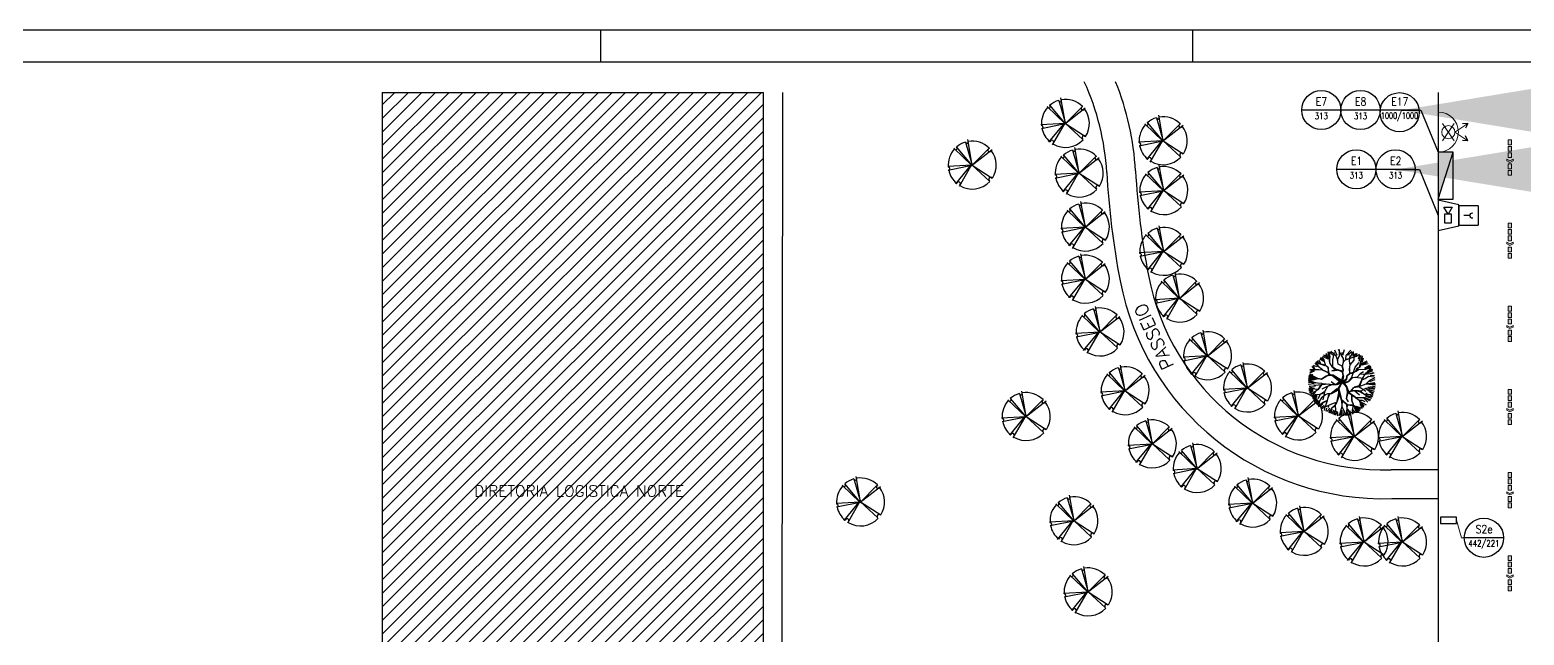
# Model space of a CAD drawing. Header units: metres. Extents: x 341 to 459, y 1341 to 1425.
# Drawn here: x 386.08 to 432.76, y 1406.21 to 1425.14 of the extents above; entities that cross this region are included whole.
import ezdxf
from ezdxf.enums import TextEntityAlignment as Align

# ---------------------------------------------------------------- set-up
doc = ezdxf.new("R2010")
doc.units = ezdxf.units.M
doc.linetypes.add('CONTINUO', pattern=[0])
for name, color, linetype in [('10', 10, 'Continuous'), ('AVR', 3, 'CONTINUO'), ('BASE DE CONCRETO', 251, 'Continuous'), ('E-Pisos', 7, 'Continuous'), ('FORMATO', 7, 'Continuous'), ('FRL2', 2, 'Continuous'), ('FRL6', 6, 'Continuous'), ('FRL7', 7, 'Continuous'), ('FRR120', 5, 'Continuous'), ('FRR175', 1, 'Continuous'), ('FRR80', 3, 'Continuous'), ('INCÊNDIO', 10, 'Continuous'), ('Itens de detalhe', 7, 'Continuous'), ('Linhas médias', 3, 'Continuous'), ('Notas de texto-1', 7, 'Continuous'), ('TEXTO', 3, 'CONTINUO'), ('Vegetação', 72, 'Continuous')]:
    doc.layers.add(name, color=color, linetype=linetype)
for name, color, linetype, lineweight in [('ARQ-INCENDIO (VERMELHO)', 10, 'Continuous', 20), ('INC_EQUIP', 10, 'Continuous', 20), ('INC_PLACAS', 10, 'Continuous', 20)]:
    doc.layers.add(name, color=color, linetype=linetype, lineweight=lineweight)
doc.styles.add('R100', font='simplex.shx', dxfattribs={"height": 2.5})
doc.styles.add('R120', font='simplex.shx', dxfattribs={"height": 3})
doc.styles.add('R140', font='simplex.shx', dxfattribs={"height": 3.5})
doc.styles.add('R80', font='simplex.shx', dxfattribs={"height": 2})
doc.styles.add('ROMANS', font='ROMANS.SHX')
doc.styles.add('SIMPLEX', font='simplex_.ttf')
doc.dimstyles.new('TICK-100', dxfattribs={"dimscale": 10, "dimtxt": 2.5, "dimasz": 1.5, "dimexe": 1, "dimexo": 1, "dimgap": 0.9, "dimtad": 1, "dimdec": 1, "dimtxsty": 'SIMPLEX', "dimblk": 'ARCHTICK', "dimcen": 2.5, "dimdle": 1, "dimclrt": 3, "dimadec": 0, "dimazin": 0, "dimtfac": 1, "dimtdec": 1, "dimtmove": 0, "dimatfit": 3, "dimfxl": 8, "dimfxlon": 1, "dimtfill": 1, "dimtfillclr": 256, "dimarcsym": 0})

# ---------------------------------------------------------------- blocks, each defined once
blk = doc.blocks.new('ARV 2 - ARV 2-523376-PLANTA BAIXA TERREO')
at = {"layer": 'Vegetação', "color": 252, "true_color": 0x939598}
for p, q in [((0.001, -0.009), (-0.562, 0.532)), ((-0.49, 0.572), (0.001, -0.009)), ((-0.2, 0.725), (0.009, 0.004)), ((0.009, 0.004), (-0.131, 0.803)), ((-0.019, -0.028), (0.538, 0.535)), ((0.63, 0.481), (-0.019, -0.028)), ((-0.505, -0.58), (-0.002, 0.036)), ((-0.002, 0.036), (-0.403, -0.662)), ((0.009, 0.004), (0.638, -0.401)), ((0.549, -0.497), (0.009, 0.004)), ((0, 0), (-0.757, -0.044)), ((-0.739, -0.15), (0, 0))]:
    blk.add_line(p, q, dxfattribs=at)
for centre, radius, start, end in [((0.009, 0.004), 0.75, 137.2461, 184.9778), ((-0.502, 0.524), 0.0401, 205.2856, 52.277), ((0.009, 0.004), 0.75, 106.1615, 131.2643), ((-0.156, 0.726), 0.0444, 179.6577, 23.6973), ((0.009, 0.004), 0.75, 45.0566, 99.5346), ((0.551, 0.474), 0.0512, 93.2129, 348.632), ((0.009, 0.004), 0.75, 327.2057, 37.8246), ((-0.733, -0.106), 0.0454, 289.6881, 92.0044), ((0.009, 0.004), 0.75, 191.8794, 229.9244), ((0.592, -0.448), 0.0655, 44.7183, 228.8834), ((-0.416, -0.581), 0.0597, 314.6602, 168.4518), ((0.009, 0.004), 0.75, 238.6749, 317.1365)]:
    blk.add_arc(centre, radius, start, end, dxfattribs=at)
blk = doc.blocks.new('A$C08C43EE7')
at = {"layer": 'AVR', "color": 252, "true_color": 0x939598}
for p, q in [((0.667, 2.697), (0.789, 2.622)), ((0.869, 2.561), (0.709, 2.761)), ((0.734, 2.761), (0.863, 2.594)), ((0.863, 2.594), (0.76, 2.787)), ((0.902, 2.574), (0.779, 2.8)), ((0.841, 2.819), (0.932, 2.606)), ((0.902, 2.826), (1.015, 2.674)), ((0.963, 2.871), (1.023, 2.803)), ((1.03, 2.697), (0.992, 2.774)), ((0.998, 2.445), (1.043, 2.761)), ((1.043, 2.761), (1.024, 2.903)), ((1.084, 2.902), (1.228, 2.674)), ((1.276, 2.632), (1.133, 2.928)), ((1.22, 2.939), (1.266, 2.773)), ((1.276, 2.832), (1.256, 2.96)), ((1.276, 2.96), (1.288, 2.839)), ((1.282, 2.651), (1.276, 2.832)), ((1.282, 2.599), (1.301, 2.967)), ((1.398, 2.749), (1.327, 2.96)), ((1.404, 2.754), (1.43, 2.98)), ((1.494, 2.561), (1.404, 2.754)), ((1.485, 2.742), (1.568, 2.978)), ((1.485, 2.97), (1.485, 2.742)), ((1.501, 2.561), (1.624, 2.98)), ((1.667, 2.947), (1.697, 2.781)), ((1.785, 2.742), (1.7, 2.973)), ((1.798, 2.484), (1.785, 2.742)), ((1.788, 2.841), (1.849, 2.947)), ((1.788, 2.939), (1.788, 2.841)), ((1.791, 2.749), (1.888, 2.922)), ((1.947, 2.894), (1.842, 2.72)), ((1.947, 2.682), (2.001, 2.871)), ((1.958, 2.639), (2.061, 2.864)), ((2.031, 2.705), (2.099, 2.826)), ((2.031, 2.636), (2.167, 2.788)), ((2.182, 2.629), (2.213, 2.765)), ((2.267, 2.561), (2.294, 2.735)), ((0.304, 2.008), (0.099, 2.031)), ((0.283, 2.027), (0.129, 2.09)), ((0.44, 2.068), (0.145, 2.129)), ((0.433, 2.099), (0.175, 2.189)), ((0.463, 2.148), (0.212, 2.258)), ((0.463, 2.155), (0.238, 2.265)), ((0.508, 2.155), (0.257, 2.29)), ((0.463, 2.027), (0.283, 2.027)), ((0.53, 2.174), (0.341, 2.371)), ((0.458, 2.02), (0.361, 1.949)), ((0.682, 2.334), (0.41, 2.485)), ((0.593, 2.271), (0.463, 2.341)), ((0.869, 2.148), (0.463, 2.148)), ((0.709, 1.884), (0.463, 2.027)), ((0.657, 1.878), (0.464, 2.02)), ((0.501, 2.531), (0.682, 2.334)), ((0.657, 2.439), (0.521, 2.587)), ((0.576, 2.622), (0.682, 2.454)), ((0.863, 2.548), (0.586, 2.639)), ((0.709, 2.271), (0.593, 2.271)), ((0.721, 2.278), (0.657, 2.439)), ((0.915, 1.852), (0.702, 2.039)), ((0.882, 2.155), (0.721, 2.278)), ((1.012, 2.491), (0.869, 2.561)), ((1.127, 1.994), (0.869, 2.148)), ((1.198, 1.917), (0.895, 2.123)), ((1.012, 2.503), (0.902, 2.574)), ((0.998, 2.445), (1.05, 2.278)), ((1.05, 2.329), (0.998, 2.445)), ((1.127, 2.496), (1.012, 2.503)), ((1.224, 2.478), (1.012, 2.491)), ((1.05, 2.278), (1.043, 2.058)), ((1.07, 2.045), (1.05, 2.329)), ((1.256, 2.491), (1.127, 2.496)), ((1.301, 2.193), (1.211, 2.355)), ((1.507, 2.252), (1.224, 2.478)), ((1.236, 1.936), (1.294, 2.187)), ((1.256, 2.491), (1.282, 2.651)), ((1.263, 1.929), (1.301, 2.193)), ((1.276, 2.509), (1.282, 2.464)), ((1.308, 2.433), (1.282, 2.599)), ((1.527, 2.258), (1.308, 2.433)), ((1.482, 2.296), (1.501, 2.554)), ((1.52, 2.271), (1.494, 2.561)), ((1.63, 1.774), (1.507, 2.252)), ((1.617, 1.962), (1.527, 2.258)), ((1.61, 2.007), (1.72, 2.368)), ((1.63, 1.968), (1.668, 2.123)), ((1.649, 1.949), (1.733, 2.393)), ((1.733, 2.393), (1.798, 2.484)), ((1.74, 2.374), (1.881, 2.419)), ((1.758, 2.413), (1.888, 2.426)), ((1.798, 2.523), (1.958, 2.645)), ((1.803, 2.484), (1.958, 2.639)), ((1.881, 2.419), (2.094, 2.516)), ((1.958, 1.994), (2.087, 2.007)), ((2.049, 2.007), (2.126, 2.181)), ((2.087, 2.007), (2.113, 2.09)), ((2.094, 2.516), (2.416, 2.664)), ((2.101, 2.523), (2.113, 2.606)), ((2.113, 2.09), (2.159, 2.296)), ((2.139, 1.994), (2.236, 2.032)), ((2.152, 2.31), (2.216, 2.491)), ((2.159, 2.296), (2.377, 2.4)), ((2.171, 2.336), (2.37, 2.393)), ((2.216, 2.491), (2.267, 2.561)), ((2.236, 2.032), (2.416, 2.168)), ((2.275, 1.91), (2.352, 2.265)), ((2.281, 1.904), (2.462, 2.02)), ((2.288, 2.531), (2.44, 2.614)), ((2.288, 1.949), (2.468, 2.026)), ((2.334, 2.425), (2.486, 2.576)), ((2.377, 2.4), (2.538, 2.568)), ((2.416, 2.168), (2.538, 2.381)), ((2.435, 2.464), (2.551, 2.548)), ((2.435, 2.451), (2.565, 2.523)), ((2.462, 2.02), (2.623, 2.04)), ((2.468, 2.02), (2.578, 2.214)), ((2.478, 2.379), (2.599, 2.485)), ((2.538, 2.381), (2.641, 2.458)), ((2.538, 2.303), (2.667, 2.409)), ((2.569, 2.28), (2.675, 2.356)), ((2.599, 2.228), (2.705, 2.303)), ((2.614, 2.099), (2.72, 2.265)), ((2.623, 2.04), (2.777, 2.246)), ((2.623, 2.04), (2.81, 2.207)), ((2.66, 2.023), (2.818, 2.129)), ((2.675, 1.909), (2.834, 2.083)), ((2.796, 1.97), (2.886, 2.031)), ((0, 1.562), (0.374, 1.55)), ((0.265, 1.44), (0.001, 1.356)), ((0.393, 1.55), (0.006, 1.582)), ((0.341, 1.697), (0.008, 1.652)), ((0.25, 1.381), (0.012, 1.265)), ((0.239, 1.736), (0.013, 1.71)), ((0.341, 1.53), (0.023, 1.478)), ((0.026, 1.736), (0.155, 1.743)), ((0.329, 1.724), (0.032, 1.775)), ((0.319, 1.78), (0.054, 1.871)), ((0.316, 1.833), (0.077, 1.943)), ((0.288, 1.871), (0.107, 1.985)), ((0.412, 1.549), (0.25, 1.381)), ((0.438, 1.743), (0.316, 1.833)), ((0.432, 1.743), (0.329, 1.724)), ((0.606, 1.356), (0.406, 1.053)), ((0.721, 1.659), (0.412, 1.549)), ((0.735, 1.659), (0.419, 1.865)), ((0.632, 1.859), (0.432, 1.743)), ((0.599, 1.369), (0.458, 1.305)), ((0.689, 1.64), (0.586, 1.362)), ((0.722, 1.633), (0.599, 1.369)), ((0.612, 1.749), (0.76, 1.672)), ((0.87, 1.833), (0.632, 1.859)), ((0.857, 1.852), (0.657, 1.878)), ((0.902, 1.839), (0.709, 1.884)), ((0.967, 1.704), (0.721, 1.659)), ((0.728, 1.64), (0.954, 1.691)), ((1.037, 1.839), (0.889, 1.839)), ((1.088, 1.865), (0.902, 1.839)), ((1.063, 1.859), (0.966, 1.704)), ((1.101, 1.865), (0.967, 1.704)), ((1.179, 1.433), (1.005, 1.253)), ((1.186, 1.427), (1.037, 1.253)), ((1.063, 1.253), (1.218, 1.433)), ((1.178, 1.917), (1.088, 1.865)), ((1.185, 1.891), (1.101, 1.865)), ((1.256, 1.91), (1.127, 1.994)), ((1.379, 1.511), (1.179, 1.433)), ((1.185, 1.891), (1.263, 1.711)), ((1.398, 1.485), (1.186, 1.427)), ((1.231, 1.846), (1.198, 1.917)), ((1.282, 1.684), (1.236, 1.904)), ((1.294, 1.704), (1.256, 1.91)), ((1.405, 1.491), (1.276, 1.672)), ((1.391, 1.536), (1.282, 1.684)), ((1.493, 1.485), (1.289, 1.305)), ((1.398, 1.562), (1.294, 1.704)), ((1.295, 1.33), (1.424, 1.504)), ((1.456, 1.491), (1.295, 1.33)), ((1.501, 1.485), (1.391, 1.536)), ((1.501, 1.485), (1.398, 1.562)), ((1.456, 1.44), (1.411, 1.182)), ((1.493, 1.485), (1.418, 1.169)), ((1.501, 1.375), (1.444, 1.175)), ((1.493, 1.485), (1.63, 1.774)), ((1.493, 1.485), (1.655, 1.756)), ((1.493, 1.485), (1.534, 1.375)), ((1.54, 1.523), (1.527, 1.485)), ((1.527, 1.485), (1.552, 1.381)), ((1.534, 1.375), (1.881, 1.155)), ((1.552, 1.381), (1.565, 1.485)), ((1.565, 1.562), (1.668, 1.736)), ((1.565, 1.485), (1.565, 1.562)), ((1.566, 1.504), (1.695, 1.588)), ((1.572, 1.479), (1.669, 1.556)), ((1.579, 1.465), (1.953, 1.175)), ((1.579, 1.433), (1.868, 1.214)), ((1.585, 1.368), (1.579, 1.433)), ((1.862, 1.188), (1.585, 1.368)), ((1.598, 1.453), (1.746, 1.575)), ((1.649, 1.936), (1.617, 1.962)), ((1.868, 1.214), (1.617, 1.375)), ((1.655, 1.756), (1.624, 1.929)), ((1.668, 1.756), (1.649, 1.936)), ((1.668, 1.826), (1.958, 1.994)), ((1.669, 1.556), (1.759, 1.588)), ((1.682, 1.787), (1.913, 1.942)), ((1.688, 1.756), (1.971, 1.981)), ((1.746, 1.575), (1.811, 1.575)), ((1.759, 1.588), (1.959, 1.588)), ((1.811, 1.575), (1.972, 1.459)), ((1.849, 1.556), (1.985, 1.582)), ((1.94, 1.588), (2.139, 1.665)), ((1.959, 1.588), (2.088, 1.562)), ((1.971, 1.981), (2.139, 1.994)), ((2.011, 1.588), (2.146, 1.665)), ((2.088, 1.562), (2.404, 1.588)), ((2.139, 1.665), (2.281, 1.904)), ((2.159, 1.665), (2.397, 1.788)), ((2.171, 1.207), (2.416, 1.35)), ((2.198, 1.562), (2.333, 1.556)), ((2.301, 1.575), (2.397, 1.524)), ((2.397, 1.524), (2.591, 1.511)), ((2.404, 1.588), (2.558, 1.795)), ((2.416, 1.35), (2.565, 1.317)), ((2.423, 1.594), (2.662, 1.62)), ((2.455, 1.607), (2.571, 1.807)), ((2.558, 1.795), (2.784, 1.955)), ((2.565, 1.317), (2.892, 1.35)), ((2.571, 1.795), (2.971, 1.749)), ((2.591, 1.511), (2.99, 1.44)), ((2.874, 1.375), (2.603, 1.323)), ((2.662, 1.62), (2.752, 1.614)), ((2.667, 1.515), (2.985, 1.485)), ((2.675, 1.644), (2.963, 1.659)), ((2.72, 1.758), (2.963, 1.697)), ((2.72, 1.478), (2.985, 1.394)), ((2.743, 1.538), (3, 1.569)), ((2.781, 1.864), (2.963, 1.932)), ((2.781, 1.857), (2.97, 1.857)), ((2.781, 1.803), (2.97, 1.811)), ((2.784, 1.955), (2.926, 1.962)), ((2.996, 1.362), (2.874, 1.375)), ((2.892, 1.35), (2.99, 1.317)), ((2.996, 1.343), (2.919, 1.355)), ((0.228, 1.175), (0.031, 1.152)), ((0.303, 1.195), (0.052, 1.234)), ((0.168, 1.079), (0.058, 1.053)), ((0.232, 1.079), (0.071, 1.034)), ((0.372, 1.061), (0.114, 0.947)), ((0.406, 1.053), (0.129, 0.886)), ((0.361, 1.092), (0.135, 1.085)), ((0.47, 0.905), (0.18, 0.815)), ((0.309, 0.827), (0.18, 0.801)), ((0.364, 0.985), (0.182, 0.848)), ((0.2, 0.776), (0.309, 0.827)), ((0.213, 0.75), (0.451, 0.892)), ((0.535, 1.117), (0.232, 1.079)), ((0.478, 0.848), (0.258, 0.705)), ((0.458, 1.305), (0.303, 1.195)), ((0.584, 0.697), (0.319, 0.629)), ((0.599, 0.674), (0.349, 0.568)), ((0.728, 0.886), (0.47, 0.905)), ((0.909, 1.24), (0.528, 1.285)), ((0.677, 1.092), (0.535, 1.117)), ((0.683, 1.085), (0.535, 0.989)), ((0.651, 0.698), (0.573, 0.318)), ((0.709, 0.789), (0.586, 0.292)), ((0.696, 0.795), (0.606, 0.634)), ((0.799, 1.227), (0.677, 1.092)), ((0.806, 0.827), (0.696, 0.795)), ((0.896, 0.789), (0.722, 0.589)), ((0.851, 0.982), (0.728, 0.886)), ((0.741, 0.879), (0.851, 0.956)), ((0.851, 0.956), (0.786, 0.827)), ((1.037, 1.253), (0.799, 1.227)), ((0.877, 0.976), (0.806, 0.827)), ((1.044, 1.06), (0.851, 0.982)), ((1.057, 1.046), (0.877, 0.976)), ((1.05, 1.246), (0.896, 0.789)), ((1.121, 0.692), (0.947, 0.486)), ((1.147, 1.072), (1.044, 1.06)), ((1.134, 1.034), (1.057, 1.046)), ((1.154, 0.879), (1.121, 0.692)), ((1.128, 0.705), (1.154, 0.518)), ((1.134, 1.072), (1.154, 0.879)), ((1.25, 1.169), (1.147, 1.079)), ((1.218, 1.131), (1.147, 1.072)), ((1.154, 0.853), (1.16, 1.066)), ((1.263, 1.156), (1.218, 1.131)), ((1.282, 1.337), (1.25, 1.169)), ((1.289, 1.305), (1.263, 1.156)), ((1.418, 1.169), (1.456, 1.008)), ((1.476, 0.737), (1.418, 0.576)), ((1.444, 1.001), (1.431, 0.905)), ((1.431, 0.905), (1.463, 0.724)), ((1.463, 0.982), (1.437, 0.911)), ((1.437, 0.911), (1.482, 0.75)), ((1.444, 1.175), (1.469, 1.021)), ((1.456, 1.008), (1.534, 0.963)), ((1.469, 1.021), (1.56, 0.976)), ((1.482, 0.75), (1.669, 0.66)), ((1.534, 0.963), (1.779, 0.892)), ((1.56, 0.976), (1.746, 0.918)), ((1.946, 0.963), (1.708, 0.93)), ((1.779, 0.918), (1.914, 0.808)), ((1.779, 0.892), (1.908, 0.789)), ((1.785, 0.918), (1.946, 0.963)), ((1.953, 1.175), (1.862, 1.188)), ((1.881, 1.155), (2.004, 1.149)), ((1.908, 0.789), (1.895, 0.466)), ((1.92, 0.801), (2.043, 0.608)), ((1.971, 1.175), (2.036, 1.175)), ((2.004, 1.149), (2.087, 1.046)), ((2.036, 1.175), (2.171, 1.207)), ((2.068, 1.137), (2.113, 1.046)), ((2.074, 1.137), (2.204, 1.2)), ((2.082, 1.04), (2.094, 0.827)), ((2.087, 1.046), (2.377, 0.917)), ((2.094, 0.827), (2.217, 0.731)), ((2.12, 0.827), (2.101, 1.034)), ((2.113, 1.046), (2.37, 0.937)), ((2.204, 1.2), (2.41, 1.33)), ((2.217, 0.731), (2.288, 0.505)), ((2.236, 0.711), (2.494, 0.641)), ((2.249, 0.731), (2.507, 0.647)), ((2.359, 0.911), (2.565, 0.769)), ((2.37, 0.937), (2.686, 0.898)), ((2.377, 0.917), (2.706, 0.924)), ((2.41, 1.33), (2.583, 1.298)), ((2.561, 0.735), (2.629, 0.553)), ((2.565, 0.769), (2.694, 0.602)), ((2.583, 1.298), (2.848, 1.188)), ((2.829, 1.169), (2.59, 1.285)), ((2.614, 0.788), (2.773, 0.72)), ((2.686, 0.898), (2.789, 0.736)), ((2.69, 1.295), (2.97, 1.288)), ((2.706, 0.924), (2.925, 0.994)), ((2.728, 0.894), (2.849, 0.773)), ((2.743, 0.97), (2.948, 1.068)), ((2.758, 1.25), (2.985, 1.243)), ((2.766, 0.91), (2.925, 0.91)), ((2.796, 1.144), (2.932, 1.106)), ((2.944, 1.137), (2.829, 1.169)), ((2.957, 1.155), (2.835, 1.182)), ((2.848, 1.188), (2.97, 1.182)), ((0.606, 0.634), (0.361, 0.518)), ((0.576, 0.568), (0.53, 0.386)), ((0.72, 0.531), (0.652, 0.265)), ((0.75, 0.417), (0.698, 0.25)), ((0.838, 0.299), (0.703, 0.215)), ((0.895, 0.288), (0.796, 0.189)), ((1.315, 0.447), (0.838, 0.299)), ((0.902, 0.28), (0.857, 0.166)), ((0.87, 0.312), (1.353, 0.486)), ((0.947, 0.486), (0.928, 0.202)), ((0.986, 0.311), (0.97, 0.099)), ((1.106, 0.348), (1.008, 0.106)), ((1.251, 0.257), (1.054, 0.091)), ((1.302, 0.254), (1.102, 0.034)), ((1.154, 0.518), (1.121, 0.279)), ((1.321, 0.447), (1.302, 0.254)), ((1.424, 0.563), (1.321, 0.447)), ((1.455, 0.265), (1.387, 0)), ((1.418, 0.576), (1.431, 0.415)), ((1.431, 0.415), (1.515, 0.279)), ((1.515, 0.279), (1.476, 0.131)), ((1.521, 0.279), (1.65, 0.009)), ((1.675, 0.441), (1.604, 0.286)), ((1.611, 0.273), (1.604, 0.002)), ((1.695, 0.447), (1.611, 0.273)), ((1.669, 0.66), (1.695, 0.447)), ((1.682, 0.499), (1.675, 0.441)), ((1.695, 0.447), (1.753, 0.299)), ((1.713, 0.273), (1.811, 0.038)), ((1.753, 0.299), (1.998, 0.092)), ((1.895, 0.466), (1.824, 0.137)), ((1.902, 0.265), (2.031, 0.121)), ((2.03, 0.582), (2.043, 0.382)), ((2.062, 0.105), (2.036, 0.37)), ((2.043, 0.608), (2.062, 0.415)), ((2.043, 0.382), (2.088, 0.112)), ((2.056, 0.415), (2.107, 0.112)), ((2.062, 0.415), (2.326, 0.26)), ((2.114, 0.439), (2.356, 0.318)), ((2.122, 0.334), (2.182, 0.182)), ((2.13, 0.334), (2.235, 0.243)), ((2.273, 0.477), (2.379, 0.356)), ((2.288, 0.505), (2.449, 0.382)), ((2.311, 0.545), (2.478, 0.432)), ((2.432, 0.636), (2.531, 0.485)), ((2.507, 0.647), (2.597, 0.511))]:
    blk.add_line(p, q, dxfattribs=at)
blk = doc.blocks.new('A0')
at = {"layer": 'FRL2'}
for p, q in [((634, 841), (634, 831)), ((819, 841), (819, 831))]:
    blk.add_line(p, q, dxfattribs=at)
at = {"layer": 'FRL6', "linetype": 'Continuous'}
blk.add_line((25, 831), (1179, 831), dxfattribs=at)
at = {"layer": 'FRL7', "linetype": 'Continuous'}
blk.add_line((0, 841), (1189, 841), dxfattribs=at)
at = {"layer": 'FRR120', "style": 'R120'}
for tag, p in [('FASE_DO_PROJETO', (1007, 46.29)), ('ÁREA_E/OU_SUBÁREA', (1007, 40.79)), ('TÍTULO_DO_DESENHO', (1007, 35.29)), ('SUBTÍTULO_1_DO_DESENHO', (1007, 29.79)), ('SUBTÍTULO_2_DO_DESENHO', (1007, 24.29))]:
    blk.add_attdef(tag, p, '', height=3, dxfattribs=at)
at = {"layer": 'FRR120', "style": 'R140', "width": 0.91}
for tag, p in [('ESCALA', (1019, 14.35)), ('REVISÃO', (1171.5, 14.59))]:
    blk.add_attdef(tag, text='', height=3.5, dxfattribs=at).set_placement(p, align=Align.MIDDLE)
for tag, p in [('NÚMERO_DA_CONTRATADA', (1035.72, 12.6)), ('NUMERO_VALE', (1100.89, 12.51))]:
    blk.add_attdef(tag, p, '', height=3.5, dxfattribs=at)
at = {"layer": 'FRR175', "style": 'R120'}
for tag, p in [('CLASSIFICAÇÃO', (1159.83, 67.73)), ('PROJETO', (1064.31, 53.89)), ('N_PROJ_SE', (1141.5, 53.89)), ('N_CONTRATO', (1144.87, 47.4))]:
    blk.add_attdef(tag, text='', height=3, dxfattribs=at).set_placement(p, align=Align.MIDDLE_CENTER)
at = {"layer": 'FRR80', "style": 'R80'}
for tag, p in [('8A_REV', (824, 77.07)), ('EMIS.', (834, 77.07)), ('PROJ.', (933.09, 77.07)), ('DES.', (945.15, 77.07)), ('VER.', (957.04, 77.07)), ('APR.', (969.19, 77.07)), ('AUT.', (981.1, 77.07)), ('7A_REV', (824, 71.37)), ('EMIS.', (834, 71.37)), ('PROJ.', (933.09, 71.37)), ('DES.', (945.15, 71.37)), ('VER.', (957.04, 71.37)), ('APR.', (969.19, 71.37)), ('AUT.', (981.1, 71.37)), ('6A_REV', (824, 65.67)), ('EMIS.', (834, 65.67)), ('PROJ.', (933.09, 65.67)), ('DES.', (945.15, 65.67)), ('VER.', (957.04, 65.67)), ('APR.', (969.19, 65.67)), ('AUT.', (981.1, 65.67)), ('5A_REV', (824, 59.97)), ('EMIS.', (834, 59.97)), ('PROJ.', (933.09, 59.97)), ('DES.', (945.15, 59.97)), ('VER.', (957.04, 59.97)), ('APR.', (969.19, 59.97)), ('AUT.', (981.1, 59.97)), ('4A_REV', (824, 54.27)), ('EMIS.', (834, 54.27)), ('PROJ.', (933.09, 54.27)), ('DES.', (945.15, 54.27)), ('VER.', (957.04, 54.27)), ('APR.', (969.19, 54.27)), ('AUT.', (981.1, 54.27)), ('3A_REV', (824, 48.57)), ('EMIS.', (834, 48.57)), ('PROJ.', (933.09, 48.57)), ('DES.', (945.15, 48.57)), ('VER.', (957.04, 48.57)), ('APR.', (969.19, 48.57)), ('AUT.', (981.1, 48.57)), ('2A_REV', (824, 42.87)), ('EMIS.', (834, 42.87)), ('PROJ.', (933.09, 42.87)), ('DES.', (945.15, 42.87)), ('VER.', (957.04, 42.87)), ('APR.', (969.19, 42.87)), ('AUT.', (981.1, 42.87)), ('1a_REV', (824, 37.17)), ('EMIS.', (834, 37.17)), ('PROJ.', (933.09, 37.17)), ('DES.', (945.15, 37.17)), ('VER.', (957.04, 37.17)), ('APR.', (969.19, 37.17)), ('AUT.', (981.1, 37.17))]:
    blk.add_attdef(tag, text='', height=2, dxfattribs=at).set_placement(p, align=Align.MIDDLE)
for p in [(840.61, 76.08), (840.61, 70.38), (840.61, 64.68), (840.61, 58.98), (840.61, 53.28), (840.61, 47.58), (840.61, 41.88), (840.61, 36.18)]:
    blk.add_attdef('DESCRIÇÃO_DA_REVISÃO', p, '', height=2, dxfattribs=at)
at = {"layer": 'FRR80', "style": 'R80', "width": 0.85}
for p in [(995.53, 76.9), (995.53, 71.2), (995.53, 65.5), (995.53, 59.8), (995.53, 54.1), (995.53, 48.4), (995.53, 42.7), (995.53, 37)]:
    blk.add_attdef('DATA', text='', height=2, dxfattribs=at).set_placement(p, align=Align.MIDDLE)
blk = doc.blocks.new('HIDRANTE DUPLO')
at = {"layer": 'ARQ-INCENDIO (VERMELHO)', "lineweight": 30}
for p, q in [((36.48, 55.652), (36.555, 55.503)), ((36.48, 55.652), (36.646, 55.642)), ((36.48, 55.112), (36.555, 55.261)), ((36.48, 55.112), (36.646, 55.122))]:
    blk.add_line(p, q, dxfattribs=at)
at = {"layer": 'INC_EQUIP'}
for p, q in [((36.888, 55.382), (36.48, 55.652)), ((37.276, 55.108), (36.91, 55.656)), ((37.276, 55.656), (36.91, 55.108)), ((37.407, 56.01), (37.407, 54.754)), ((36.888, 55.382), (36.48, 55.112))]:
    blk.add_line(p, q, dxfattribs=at)
blk.add_circle((37.093, 55.382), 0.205, dxfattribs=at)
blk.add_arc((37.407, 55.382), 0.628, 90, 270, dxfattribs=at)
blk = doc.blocks.new('ABRIGO DE MANGUEIRA')
at = {"layer": 'FORMATO'}
h = blk.add_hatch(color=10, dxfattribs=at)
h.dxf.hatch_style = 1
h.paths.add_polyline_path([(40.817, 55.104), (40.427, 53.862), (40.817, 53.862)])
at = {"layer": 'FORMATO', "color": 10, "elevation": 0}
blk.add_lwpolyline([(40.817, 53.862), (40.817, 55.104), (40.427, 55.104), (40.427, 53.862)], close=True, dxfattribs=at)
blk.add_lwpolyline([(40.817, 55.104), (40.427, 53.862)], dxfattribs=at)
blk = doc.blocks.new('*U71')
at = {"layer": 'INC_EQUIP'}
h = blk.add_hatch(color=256, dxfattribs=at)
h.paths.add_polyline_path([(0.5, -0.5), (2, -0.5), (2, 0.5), (0.5, 0.5)])
h.paths.add_polyline_path([(2.5, -0.5), (4, -0.5), (4, 0.5), (2.5, 0.5)])
h.paths.add_polyline_path([(-7, -0.5), (-5.5, -0.5), (-5.5, 0.5), (-7, 0.5)])
h.paths.add_polyline_path([(-5, -0.5), (-3.5, -0.5), (-3.5, 0.5), (-5, 0.5)])
h.paths.add_polyline_path([(-1, -1), (-0.5, 0), (-1, 1), (-0.5, 1), (0, 0), (-0.5, -1)])
h.paths.add_polyline_path([(-3, -0.5), (-1.5, -0.5), (-1.5, 0.5), (-3, 0.5)])
at = {"flags": 128}
blk.add_lwpolyline([(-7, -0.5), (-5.5, -0.5), (-5.5, 0.5), (-7, 0.5)], close=True, dxfattribs=at)
at = {"layer": 'INC_EQUIP', "flags": 128}
for points in [[(-5, -0.5), (-3.5, -0.5), (-3.5, 0.5), (-5, 0.5)], [(-3, -0.5), (-1.5, -0.5), (-1.5, 0.5), (-3, 0.5)], [(-1, -1), (-0.5, 0), (-1, 1), (-0.5, 1), (0, 0), (-0.5, -1)], [(0.5, -0.5), (2, -0.5), (2, 0.5), (0.5, 0.5)], [(2.5, -0.5), (4, -0.5), (4, 0.5), (2.5, 0.5)]]:
    blk.add_lwpolyline(points, close=True, dxfattribs=at)
at = {"layer": 'INC_PLACAS', "style": 'ROMANS', "width": 0.95}
for tag, flags, p in [('X', 1, (-6.66, -3.05)), ('COD', 3, (-6.03, -1.33)), ('DESC', 3, (-5.74, -2.18))]:
    blk.add_attdef(tag, text='', height=0.651, dxfattribs=dict(at, flags=flags)).set_placement(p, align=Align.MIDDLE_CENTER)
blk = doc.blocks.new('ACIONADOR')
at = {"layer": 'INCÊNDIO', "color": 10}
for p, q in [((268.719, 101.222), (268.719, 101.828)), ((269.325, 101.828), (268.719, 101.828)), ((269.325, 101.828), (269.325, 101.222)), ((269.022, 101.573), (269.022, 101.382)), ((269.325, 101.222), (268.719, 101.222))]:
    blk.add_line(p, q, dxfattribs=at)
blk.add_arc((269.022, 101.659), 0.0856, 180, 0, dxfattribs=at)
blk = doc.blocks.new('AVISADOR SONO TIPO SIRENE')
at = {"layer": 'INCÊNDIO', "color": 10}
for p, q in [((168.626, -4.892), (168.476, -5.528)), ((168.626, -4.892), (169.291, -4.892)), ((169.291, -4.892), (169.442, -5.528)), ((169.442, -5.528), (168.476, -5.528))]:
    blk.add_line(p, q, dxfattribs=at)
for points in [[(168.727, -5.12), (169.004, -5.12), (169.004, -5.331), (168.727, -5.331)], [(169.004, -5.225), (169.222, -5.351), (169.222, -5.1)]]:
    blk.add_lwpolyline(points, close=True, dxfattribs=at)
blk = doc.blocks.new('E8')
at = {"layer": '10', "color": 10}
blk.add_line((374.958, 1379.177), (373.732, 1379.177), dxfattribs=at)
blk.add_circle((374.345, 1379.184), 0.613, dxfattribs=at)
at = {"layer": '10', "color": 10, "style": 'R100'}
for s, height, width, p in [('E8', 0.25, 0.85, (374.35, 1379.449)), ('313', 0.2, 0.8, (374.345, 1378.995))]:
    blk.add_text(s, height=height, dxfattribs=dict(at, width=width)).set_placement(p, align=Align.MIDDLE)
blk = doc.blocks.new('E7')
at = {"layer": '10', "color": 10}
blk.add_line((373.305, 1379.177), (372.08, 1379.177), dxfattribs=at)
blk.add_circle((372.692, 1379.184), 0.613, dxfattribs=at)
at = {"layer": '10', "color": 10, "style": 'R100'}
for s, height, width, p in [('E7', 0.25, 0.85, (372.698, 1379.449)), ('313', 0.2, 0.8, (372.692, 1378.995))]:
    blk.add_text(s, height=height, dxfattribs=dict(at, width=width)).set_placement(p, align=Align.MIDDLE)
blk = doc.blocks.new('E17')
at = {"layer": '10', "color": 10}
blk.add_line((19.415, 47.997), (18.196, 47.997), dxfattribs=at)
blk.add_circle((18.805, 47.936), 0.613, dxfattribs=at)
at = {"layer": '10', "color": 10, "style": 'R100'}
for s, height, width, p in [('E17', 0.25, 0.85, (18.811, 48.269)), ('1000/1000', 0.2, 0.75, (18.8, 47.814))]:
    blk.add_text(s, height=height, dxfattribs=dict(at, width=width)).set_placement(p, align=Align.MIDDLE)
blk = doc.blocks.new('_ArchTick')
at = {"color": 0, "linetype": 'ByBlock', "const_width": 0.15}
blk.add_lwpolyline([(-0.5, -0.5), (0.5, 0.5)], dxfattribs=at)
blk = doc.blocks.new('E2')
at = {"layer": '10', "color": 10}
blk.add_line((371.941, 1379.177), (370.715, 1379.177), dxfattribs=at)
blk.add_circle((371.328, 1379.184), 0.613, dxfattribs=at)
at = {"layer": '10', "color": 10, "style": 'R100'}
for s, height, width, p in [('E2', 0.25, 0.85, (371.333, 1379.449)), ('313', 0.2, 0.8, (371.328, 1378.995))]:
    blk.add_text(s, height=height, dxfattribs=dict(at, width=width)).set_placement(p, align=Align.MIDDLE)
blk = doc.blocks.new('E1')
at = {"layer": '10', "color": 10}
blk.add_line((370.366, 1379.177), (369.141, 1379.177), dxfattribs=at)
blk.add_circle((369.754, 1379.184), 0.613, dxfattribs=at)
at = {"layer": '10', "color": 10, "style": 'R100'}
for s, height, width, p in [('E1', 0.25, 0.85, (369.759, 1379.449)), ('313', 0.2, 0.8, (369.754, 1378.995))]:
    blk.add_text(s, height=height, dxfattribs=dict(at, width=width)).set_placement(p, align=Align.MIDDLE)
blk = doc.blocks.new('S2e')
at = {"layer": '10', "color": 10}
blk.add_line((432.116, 1409.236), (430.89, 1409.236), dxfattribs=at)
blk.add_circle((431.503, 1409.243), 0.613, dxfattribs=at)
at = {"layer": '10', "color": 10, "style": 'R100'}
for s, height, width, p in [('S2e', 0.25, 0.85, (431.508, 1409.509)), ('442/221', 0.2, 0.8, (431.503, 1409.054))]:
    blk.add_text(s, height=height, dxfattribs=dict(at, width=width)).set_placement(p, align=Align.MIDDLE)

msp = doc.modelspace()

# ---------------------------------------------------------------- linework, layer by layer
at = {"layer": 'BASE DE CONCRETO', "color": 252, "true_color": 0x939598}
for p, q in [((409.567, 1387.189, -0.105), (409.594, 1423.183, 0.021)), ((430.078, 1423.183), (430.078, 1381.041))]:
    msp.add_line(p, q, dxfattribs=at)
at = {"layer": 'E-Pisos', "color": 252, "true_color": 0x939598}
for p, q in [((430.078, 1411.381), (428.609, 1411.381)), ((428.623, 1410.481), (430.078, 1410.481))]:
    msp.add_line(p, q, dxfattribs=at)
for centre, radius, start, end in [((411.872, 1420.241), 7.859, 3.2203, 24.5988), ((411.872, 1420.241), 8.759, 3.2203, 21.9311), ((445.608, 1422.139), 25.93, 183.2203, 190.7797), ((445.608, 1422.139), 25.03, 183.2203, 190.7797), ((428.367, 1418.856), 8.379, 190.7797, 271.7491), ((428.367, 1418.856), 7.479, 190.7797, 271.8514)]:
    msp.add_arc(centre, radius, start, end, dxfattribs=at)
at = {"layer": 'INC_PLACAS', "color": 10}
msp.add_lwpolyline([(430.641, 1409.805), (430.799, 1409.25), (431.15, 1409.25)], dxfattribs=at)
at = {"layer": 'Itens de detalhe', "color": 252, "linetype": 'Continuous', "true_color": 0x939598}
for p, q in [((397.083, 1418.548), (401.718, 1423.183)), ((397.083, 1418.124), (402.142, 1423.183)), ((397.083, 1417.699), (402.566, 1423.183)), ((397.083, 1417.275), (402.991, 1423.183)), ((397.083, 1416.851), (403.415, 1423.183)), ((397.083, 1416.427), (403.839, 1423.183)), ((397.083, 1416.002), (404.264, 1423.183)), ((397.083, 1415.578), (404.688, 1423.183)), ((397.083, 1415.154), (405.112, 1423.183)), ((397.083, 1414.73), (405.536, 1423.183)), ((397.083, 1414.305), (405.961, 1423.183)), ((397.083, 1413.881), (406.385, 1423.183)), ((397.083, 1413.457), (406.809, 1423.183)), ((397.083, 1413.033), (407.233, 1423.183)), ((397.083, 1412.608), (407.658, 1423.183)), ((397.083, 1412.184), (408.082, 1423.183)), ((397.083, 1411.76), (408.506, 1423.183)), ((397.083, 1411.335), (408.93, 1423.183)), ((397.083, 1422.791), (397.475, 1423.183)), ((397.083, 1422.366), (397.9, 1423.183)), ((397.083, 1421.942), (398.324, 1423.183)), ((397.083, 1421.518), (398.748, 1423.183)), ((397.083, 1421.094), (399.172, 1423.183)), ((397.083, 1420.669), (399.597, 1423.183)), ((397.083, 1420.245), (400.021, 1423.183)), ((397.083, 1419.821), (400.445, 1423.183)), ((397.083, 1419.396), (400.869, 1423.183)), ((397.083, 1418.972), (401.294, 1423.183)), ((397.083, 1410.911), (408.991, 1422.819)), ((397.083, 1410.487), (408.991, 1422.395)), ((397.083, 1410.063), (408.991, 1421.971)), ((397.083, 1409.638), (408.991, 1421.547)), ((397.083, 1409.214), (408.991, 1421.122)), ((397.083, 1408.79), (408.991, 1420.698)), ((397.083, 1408.366), (408.991, 1420.274)), ((397.083, 1407.941), (408.991, 1419.85)), ((397.083, 1407.517), (408.991, 1419.425)), ((397.083, 1407.093), (408.991, 1419.001)), ((397.083, 1406.669), (408.991, 1418.577)), ((397.083, 1406.244), (408.991, 1418.153)), ((397.083, 1405.82), (408.991, 1417.728)), ((397.083, 1405.396), (408.991, 1417.304)), ((397.083, 1404.971), (408.991, 1416.88)), ((397.083, 1404.547), (408.991, 1416.456)), ((397.083, 1404.123), (408.991, 1416.031)), ((397.083, 1403.699), (408.991, 1415.607)), ((397.083, 1403.274), (408.991, 1415.183)), ((397.083, 1402.85), (408.991, 1414.758)), ((397.083, 1402.426), (408.991, 1414.334)), ((397.083, 1402.002), (408.991, 1413.91)), ((397.083, 1401.577), (408.991, 1413.486)), ((397.083, 1401.153), (408.991, 1413.061)), ((397.083, 1400.729), (408.991, 1412.637)), ((397.083, 1400.305), (408.991, 1412.213)), ((397.083, 1399.88), (408.991, 1411.789)), ((397.083, 1399.456), (408.991, 1411.364)), ((397.083, 1399.032), (408.991, 1410.94)), ((397.083, 1398.608), (408.991, 1410.516)), ((397.083, 1398.183), (408.991, 1410.092)), ((397.083, 1397.759), (408.991, 1409.667)), ((397.083, 1397.335), (408.991, 1409.243)), ((397.083, 1396.91), (408.991, 1408.819)), ((397.083, 1396.486), (408.991, 1408.394)), ((397.083, 1396.062), (408.991, 1407.97)), ((397.083, 1395.638), (408.991, 1407.546)), ((397.083, 1395.213), (408.991, 1407.122)), ((397.083, 1394.789), (408.991, 1406.697)), ((397.083, 1394.365), (408.991, 1406.273))]:
    msp.add_line(p, q, dxfattribs=at)
at = {"layer": 'Linhas médias', "color": 252, "true_color": 0x939598}
for p, q in [((397.083, 1423.183, 0.022), (397.083, 1393.446)), ((397.083, 1423.183, 0.022), (408.991, 1423.183)), ((408.991, 1389.772), (408.991, 1423.183))]:
    msp.add_line(p, q, dxfattribs=at)
at = {"layer": 'Notas de texto-1', "color": 252, "true_color": 0x939598}
msp.add_lwpolyline([(430.641, 1409.905), (430.141, 1409.905), (430.141, 1409.705), (430.641, 1409.705)], close=True, dxfattribs=at)

# ---------------------------------------------------------------- block references
at = {"xscale": 0.09999999999999994, "yscale": 0.09999999999999994, "zscale": 0.09999999999999994}
msp.add_blockref('A0', (340.5, 1341.039), dxfattribs=at)
for name, p in [('E7', (53.73, 43.447)), ('E8', (53.302, 43.447)), ('E1', (57.763, 41.594)), ('E2', (57.414, 41.594)), ('S2e', (0, 0.014))]:
    msp.add_blockref(name, p)
at = {"color": 252, "true_color": 0x939598}
msp.add_blockref('E17', (410.064, 1374.627), dxfattribs=at)
at = {"xscale": -1}
msp.add_blockref('HIDRANTE DUPLO', (467.484, 1366.559), dxfattribs=at)
at = {"xscale": 1.180730115850644, "yscale": 1.180730115850644, "zscale": 1.180730115850644, "rotation": 179.9999999999993}
msp.add_blockref('ABRIGO DE MANGUEIRA', (478.271, 1484.91, 0), dxfattribs=at)
at = {"xscale": -1, "rotation": 270}
for name, p in [('AVISADOR SONO TIPO SIRENE', (435.606, 1250.374)), ('ACIONADOR', (329.492, 1150.31))]:
    msp.add_blockref(name, p, dxfattribs=at)
at = {"layer": 'AVR', "color": 252, "true_color": 0x939598, "xscale": 0.6981694024289027, "yscale": 0.6981694024289027, "zscale": 0.6981694024289027, "rotation": 180}
msp.add_blockref('A$C08C43EE7', (428.11, 1415.147, -0.228), dxfattribs=at)
at = {"layer": 'INC_EQUIP', "xscale": -0.1000000000000001, "yscale": 0.1000000000000001, "zscale": 0.1000000000000001, "rotation": 90}
for p in [(432.314, 1420.995), (432.314, 1418.395), (432.314, 1415.795), (432.314, 1413.195), (432.314, 1410.595), (432.314, 1407.995)]:
    msp.add_blockref('*U71', p, dxfattribs=at)
at = {"layer": 'Vegetação', "color": 252, "true_color": 0x939598}
for p in [(418.419, 1422.208), (421.472, 1421.667), (415.506, 1420.906), (418.85, 1420.656), (421.492, 1420.109), (419.043, 1418.967), (421.492, 1418.209), (419.043, 1417.337), (421.985, 1416.745), (419.501, 1415.688), (422.86, 1414.944), (420.284, 1413.848), (424.108, 1413.936), (417.192, 1413.042), (425.7, 1413.061), (427.45, 1412.422), (428.95, 1412.422), (421.135, 1412.188), (422.537, 1411.417), (412.019, 1410.372), (424.27, 1410.337), (418.687, 1409.785), (425.879, 1409.453), (427.75, 1409.122), (428.95, 1409.122), (419.129, 1407.559)]:
    msp.add_blockref('ARV 2 - ARV 2-523376-PLANTA BAIXA TERREO', p, dxfattribs=at)

# ---------------------------------------------------------------- texts
at = {"layer": 'Notas de texto-1', "color": 252, "true_color": 0x939598, "insert": (399.958, 1410.893), "char_height": 0.35, "width": 9.31561, "attachment_point": 1, "style": 'ROMANS'}
msp.add_mtext('DIRETORIA LOGISTICA NORTE', dxfattribs=at)
at = {"layer": 'TEXTO', "color": 252, "linetype": 'ByBlock', "lineweight": 0, "true_color": 0x939598, "insert": (421.471, 1414.468, -9.261), "char_height": 0.4, "width": 0.07391, "attachment_point": 1, "rotation": 114.6402, "style": 'ROMANS'}
msp.add_mtext('PASSEIO', dxfattribs=at)

# ---------------------------------------------------------------- leaders
at = {"layer": 'INC_PLACAS', "color": 10}
for points in [[(428.913, 1422.623), (429.527, 1422.623), (430.078, 1421.313)], [(428.742, 1420.771), (429.486, 1420.771), (430.078, 1419.332)]]:
    msp.add_leader(points, dimstyle='TICK-100', override={"dimasz": 75, "dimtad": 0}, dxfattribs=at)

doc.saveas('drawing.dxf')
